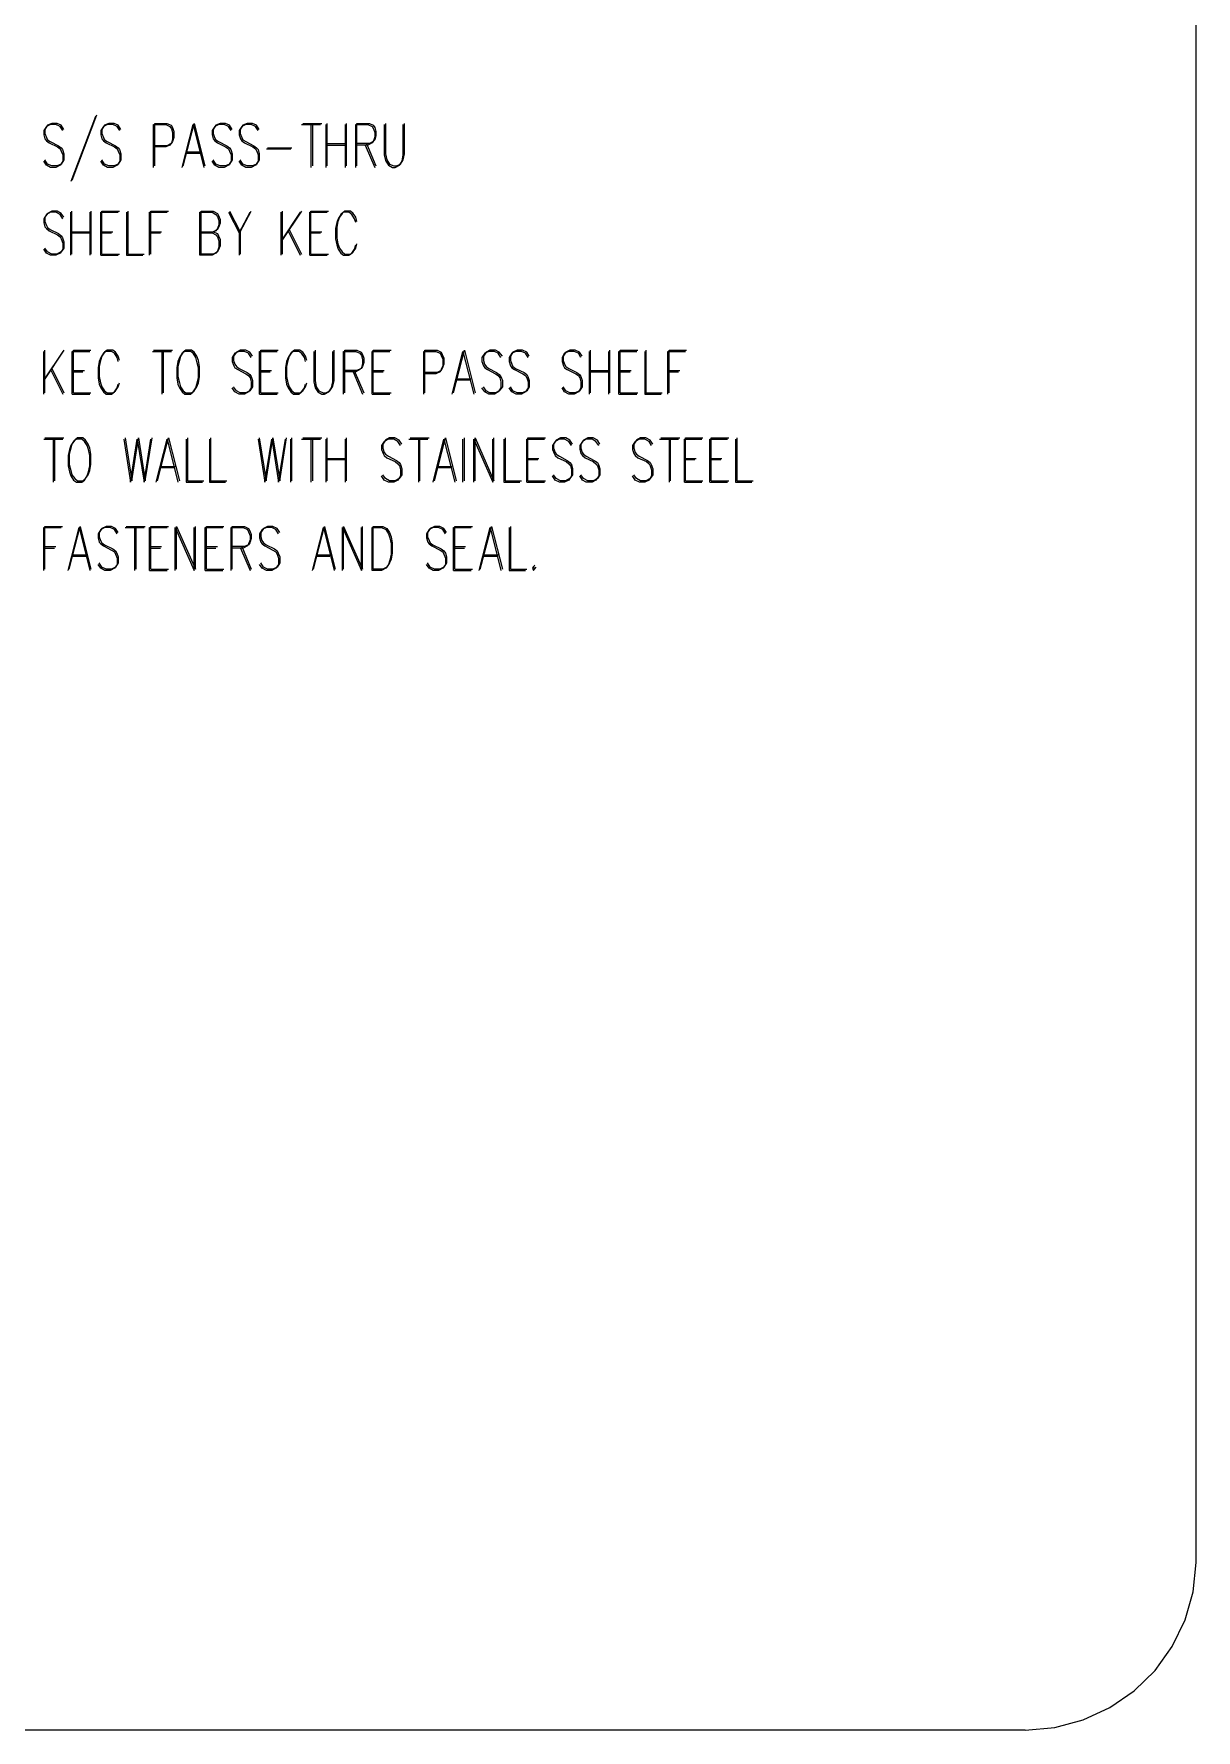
# Model space of a CAD drawing. Header units: metres. Extents: x 12 to 599, y -779 to -12.
# Drawn here: x 415.6 to 599.1, y -778.6 to -510.8 of the extents above; entities that cross this region are included whole.
import ezdxf

# ---------------------------------------------------------------- set-up
doc = ezdxf.new("R2010")
doc.units = ezdxf.units.M

msp = doc.modelspace()

# ---------------------------------------------------------------- linework, layer by layer
for p, q in [((599.1, -751.62), (599.1, -39.24)), ((418.38, -524.88), (417.72, -525.18)), ((419.22, -524.88), (418.38, -524.88)), ((419.88, -525.18), (419.22, -524.88)), ((425.28, -523.8), (421.38, -534.06)), ((425.46, -523.56), (421.56, -533.88)), ((427.38, -524.88), (426.72, -525.18)), ((428.22, -524.88), (427.38, -524.88)), ((428.88, -525.18), (428.22, -524.88)), ((434.64, -531.6), (434.64, -524.88)), ((434.64, -524.88), (436.56, -524.88)), ((436.56, -524.88), (437.22, -525.18)), ((439.14, -531.6), (440.88, -524.88)), ((440.88, -524.88), (442.56, -531.6)), ((444.96, -524.88), (444.3, -525.18)), ((445.8, -524.88), (444.96, -524.88)), ((446.46, -525.18), (445.8, -524.88)), ((449.22, -524.88), (448.56, -525.18)), ((450.06, -524.88), (449.22, -524.88)), ((450.72, -525.18), (450.06, -524.88)), ((458.04, -524.88), (461.04, -524.88)), ((459.54, -524.88), (459.54, -531.6)), ((461.88, -531.6), (461.88, -524.88)), ((464.88, -524.88), (464.88, -531.6)), ((466.56, -531.6), (466.56, -524.88)), ((466.56, -524.88), (468.54, -524.88)), ((468.54, -524.88), (469.14, -525.18)), ((471.06, -524.88), (471.06, -529.68)), ((474.06, -529.68), (474.06, -524.88)), ((417.54, -525.36), (417.12, -526.02)), ((417.12, -526.02), (417.12, -526.68)), ((417.12, -526.68), (417.3, -527.34)), ((417.72, -525.18), (417.3, -525.84)), ((417.3, -525.84), (417.3, -526.5)), ((417.3, -526.5), (417.54, -527.1)), ((417.3, -527.34), (417.54, -527.64)), ((418.2, -525.06), (417.54, -525.36)), ((417.54, -527.1), (417.72, -527.46)), ((417.54, -527.64), (417.96, -527.94)), ((417.72, -527.46), (418.14, -527.76)), ((419.04, -525.06), (418.2, -525.06)), ((419.7, -525.36), (419.04, -525.06)), ((420.12, -526.02), (419.7, -525.36)), ((420.3, -525.84), (419.88, -525.18)), ((426.54, -525.36), (426.12, -526.02)), ((426.12, -526.02), (426.12, -526.68)), ((426.12, -526.68), (426.3, -527.34)), ((426.72, -525.18), (426.3, -525.84)), ((426.3, -525.84), (426.3, -526.5)), ((426.3, -526.5), (426.54, -527.1)), ((426.3, -527.34), (426.54, -527.64)), ((427.2, -525.06), (426.54, -525.36)), ((426.54, -527.1), (426.72, -527.46)), ((426.54, -527.64), (426.96, -527.94)), ((426.72, -527.46), (427.14, -527.76)), ((428.04, -525.06), (427.2, -525.06)), ((428.7, -525.36), (428.04, -525.06)), ((429.12, -526.02), (428.7, -525.36)), ((429.3, -525.84), (428.88, -525.18)), ((434.46, -531.84), (434.46, -525.06)), ((434.46, -525.06), (436.38, -525.06)), ((436.38, -525.06), (437.04, -525.36)), ((437.04, -525.36), (437.28, -525.72)), ((437.22, -525.18), (437.46, -525.54)), ((437.28, -525.72), (437.46, -526.32)), ((437.46, -527.34), (437.28, -527.94)), ((437.46, -525.54), (437.64, -526.14)), ((437.46, -526.32), (437.46, -527.34)), ((437.64, -527.1), (437.46, -527.76)), ((437.64, -526.14), (437.64, -527.1)), ((438.96, -531.84), (440.7, -525.06)), ((440.7, -525.06), (442.38, -531.84)), ((444.12, -525.36), (443.7, -526.02)), ((443.7, -526.02), (443.7, -526.68)), ((443.7, -526.68), (443.88, -527.34)), ((444.3, -525.18), (443.88, -525.84)), ((443.88, -525.84), (443.88, -526.5)), ((443.88, -526.5), (444.06, -527.1)), ((443.88, -527.34), (444.12, -527.64)), ((444.06, -527.1), (444.3, -527.46)), ((444.78, -525.06), (444.12, -525.36)), ((444.12, -527.64), (444.54, -527.94)), ((444.3, -527.46), (444.72, -527.76)), ((445.62, -525.06), (444.78, -525.06)), ((446.28, -525.36), (445.62, -525.06)), ((446.7, -526.02), (446.28, -525.36)), ((446.88, -525.84), (446.46, -525.18)), ((448.38, -525.36), (447.96, -526.02)), ((447.96, -526.02), (447.96, -526.68)), ((447.96, -526.68), (448.2, -527.34)), ((448.56, -525.18), (448.14, -525.84)), ((448.14, -525.84), (448.14, -526.5)), ((448.14, -526.5), (448.38, -527.1)), ((448.2, -527.34), (448.38, -527.64)), ((449.04, -525.06), (448.38, -525.36)), ((448.38, -527.1), (448.56, -527.46)), ((448.38, -527.64), (448.8, -527.94)), ((448.56, -527.46), (449.04, -527.76)), ((449.88, -525.06), (449.04, -525.06)), ((450.54, -525.36), (449.88, -525.06)), ((450.96, -526.02), (450.54, -525.36)), ((451.14, -525.84), (450.72, -525.18)), ((457.8, -525.06), (460.8, -525.06)), ((459.3, -525.06), (459.3, -531.84)), ((461.7, -531.84), (461.7, -525.06)), ((464.7, -525.06), (464.7, -531.84)), ((466.38, -531.84), (466.38, -525.06)), ((466.38, -525.06), (468.3, -525.06)), ((468.3, -525.06), (468.96, -525.36)), ((468.96, -525.36), (469.2, -525.72)), ((469.2, -527.64), (468.96, -527.94)), ((469.14, -525.18), (469.38, -525.54)), ((469.38, -527.46), (469.14, -527.76)), ((469.2, -525.72), (469.38, -526.32)), ((469.38, -526.98), (469.2, -527.64)), ((469.38, -525.54), (469.56, -526.14)), ((469.38, -526.32), (469.38, -526.98)), ((469.56, -526.8), (469.38, -527.46)), ((469.56, -526.14), (469.56, -526.8)), ((470.88, -525.06), (470.88, -529.86)), ((473.88, -529.86), (473.88, -525.06)), ((417.96, -527.94), (419.28, -528.6)), ((418.14, -527.76), (419.46, -528.42)), ((419.28, -528.6), (419.7, -528.9)), ((419.46, -528.42), (419.88, -528.72)), ((419.7, -528.9), (419.88, -529.26)), ((419.88, -528.72), (420.06, -529.02)), ((419.88, -529.26), (420.12, -529.86)), ((420.06, -529.02), (420.3, -529.68)), ((420.12, -529.86), (420.12, -530.82)), ((420.3, -529.68), (420.3, -530.64)), ((426.96, -527.94), (428.28, -528.6)), ((427.14, -527.76), (428.46, -528.42)), ((428.28, -528.6), (428.7, -528.9)), ((428.46, -528.42), (428.88, -528.72)), ((428.7, -528.9), (428.88, -529.26)), ((428.88, -528.72), (429.06, -529.02)), ((428.88, -529.26), (429.12, -529.86)), ((429.06, -529.02), (429.3, -529.68)), ((429.12, -529.86), (429.12, -530.82)), ((429.3, -529.68), (429.3, -530.64)), ((436.38, -528.6), (434.46, -528.6)), ((436.56, -528.42), (434.64, -528.42)), ((437.04, -528.3), (436.38, -528.6)), ((437.22, -528.06), (436.56, -528.42)), ((437.28, -527.94), (437.04, -528.3)), ((437.46, -527.76), (437.22, -528.06)), ((439.62, -529.56), (441.78, -529.56)), ((439.8, -529.38), (441.96, -529.38)), ((444.54, -527.94), (445.8, -528.6)), ((444.72, -527.76), (446.04, -528.42)), ((445.8, -528.6), (446.28, -528.9)), ((446.04, -528.42), (446.46, -528.72)), ((446.28, -528.9), (446.46, -529.26)), ((446.46, -528.72), (446.64, -529.02)), ((446.46, -529.26), (446.7, -529.86)), ((446.64, -529.02), (446.88, -529.68)), ((446.7, -529.86), (446.7, -530.82)), ((446.88, -529.68), (446.88, -530.64)), ((448.8, -527.94), (450.12, -528.6)), ((449.04, -527.76), (450.3, -528.42)), ((450.12, -528.6), (450.54, -528.9)), ((450.3, -528.42), (450.72, -528.72)), ((450.54, -528.9), (450.78, -529.26)), ((450.72, -528.72), (450.96, -529.02)), ((450.78, -529.26), (450.96, -529.86)), ((450.96, -529.02), (451.14, -529.68)), ((450.96, -529.86), (450.96, -530.82)), ((451.14, -529.68), (451.14, -530.64)), ((452.28, -528.9), (456.12, -528.9)), ((452.46, -528.72), (456.3, -528.72)), ((461.7, -528.3), (464.7, -528.3)), ((461.88, -528.06), (464.88, -528.06)), ((468.3, -528.3), (466.38, -528.3)), ((468.54, -528.06), (466.56, -528.06)), ((467.88, -528.3), (469.38, -531.84)), ((468.06, -528.06), (469.56, -531.6)), ((468.96, -527.94), (468.3, -528.3)), ((469.14, -527.76), (468.54, -528.06)), ((470.88, -529.86), (471.12, -530.82)), ((471.06, -529.68), (471.3, -530.64)), ((473.7, -530.82), (473.88, -529.86)), ((473.88, -530.64), (474.06, -529.68)), ((417.54, -531.48), (417.12, -530.82)), ((417.72, -531.3), (417.3, -530.64)), ((418.2, -531.84), (417.54, -531.48)), ((418.38, -531.6), (417.72, -531.3)), ((419.04, -531.84), (418.2, -531.84)), ((419.22, -531.6), (418.38, -531.6)), ((419.7, -531.48), (419.04, -531.84)), ((419.88, -531.3), (419.22, -531.6)), ((420.12, -530.82), (419.7, -531.48)), ((420.3, -530.64), (419.88, -531.3)), ((426.54, -531.48), (426.12, -530.82)), ((426.72, -531.3), (426.3, -530.64)), ((427.2, -531.84), (426.54, -531.48)), ((427.38, -531.6), (426.72, -531.3)), ((428.04, -531.84), (427.2, -531.84)), ((428.22, -531.6), (427.38, -531.6)), ((428.7, -531.48), (428.04, -531.84)), ((428.88, -531.3), (428.22, -531.6)), ((429.12, -530.82), (428.7, -531.48)), ((429.3, -530.64), (428.88, -531.3)), ((444.12, -531.48), (443.7, -530.82)), ((444.3, -531.3), (443.88, -530.64)), ((444.78, -531.84), (444.12, -531.48)), ((444.96, -531.6), (444.3, -531.3)), ((445.62, -531.84), (444.78, -531.84)), ((445.8, -531.6), (444.96, -531.6)), ((446.28, -531.48), (445.62, -531.84)), ((446.46, -531.3), (445.8, -531.6)), ((446.7, -530.82), (446.28, -531.48)), ((446.88, -530.64), (446.46, -531.3)), ((448.38, -531.48), (447.96, -530.82)), ((448.56, -531.3), (448.14, -530.64)), ((449.04, -531.84), (448.38, -531.48)), ((449.22, -531.6), (448.56, -531.3)), ((449.88, -531.84), (449.04, -531.84)), ((450.06, -531.6), (449.22, -531.6)), ((450.54, -531.48), (449.88, -531.84)), ((450.72, -531.3), (450.06, -531.6)), ((450.96, -530.82), (450.54, -531.48)), ((451.14, -530.64), (450.72, -531.3)), ((471.12, -530.82), (471.54, -531.48)), ((471.3, -530.64), (471.72, -531.3)), ((471.54, -531.48), (472.2, -531.84)), ((471.72, -531.3), (472.38, -531.6)), ((472.2, -531.84), (472.62, -531.84)), ((472.38, -531.6), (472.8, -531.6)), ((472.62, -531.84), (473.28, -531.48)), ((472.8, -531.6), (473.46, -531.3)), ((473.28, -531.48), (473.7, -530.82)), ((473.46, -531.3), (473.88, -530.64)), ((417.54, -539.28), (417.12, -539.94)), ((417.12, -539.94), (417.12, -540.54)), ((417.12, -540.54), (417.3, -541.2)), ((417.72, -539.1), (417.3, -539.7)), ((417.3, -539.7), (417.3, -540.36)), ((417.3, -540.36), (417.54, -541.02)), ((418.2, -538.92), (417.54, -539.28)), ((417.54, -541.02), (417.72, -541.32)), ((418.38, -538.74), (417.72, -539.1)), ((419.04, -538.92), (418.2, -538.92)), ((419.22, -538.74), (418.38, -538.74)), ((419.7, -539.28), (419.04, -538.92)), ((419.88, -539.1), (419.22, -538.74)), ((420.12, -539.94), (419.7, -539.28)), ((420.3, -539.7), (419.88, -539.1)), ((421.38, -545.7), (421.38, -538.92)), ((421.56, -545.52), (421.56, -538.74)), ((424.38, -538.92), (424.38, -545.7)), ((424.56, -538.74), (424.56, -545.52)), ((426.12, -545.7), (426.12, -538.92)), ((426.12, -538.92), (428.88, -538.92)), ((426.3, -545.52), (426.3, -538.74)), ((426.3, -538.74), (429.06, -538.74)), ((430.2, -538.92), (430.2, -545.7)), ((430.38, -538.74), (430.38, -545.52)), ((433.8, -545.7), (433.8, -538.92)), ((433.8, -538.92), (436.62, -538.92)), ((434.04, -545.52), (434.04, -538.74)), ((434.04, -538.74), (436.8, -538.74)), ((441.78, -545.7), (441.78, -538.92)), ((441.78, -538.92), (443.7, -538.92)), ((441.96, -545.52), (441.96, -538.74)), ((441.96, -538.74), (443.88, -538.74)), ((443.7, -538.92), (444.3, -539.28)), ((443.88, -538.74), (444.54, -539.1)), ((444.3, -539.28), (444.54, -539.58)), ((444.54, -539.1), (444.72, -539.4)), ((444.54, -539.58), (444.78, -540.24)), ((444.78, -540.9), (444.54, -541.5)), ((444.72, -539.4), (444.96, -540.06)), ((444.96, -540.66), (444.72, -541.32)), ((444.78, -540.24), (444.78, -540.9)), ((444.96, -540.06), (444.96, -540.66)), ((446.28, -538.92), (447.96, -542.16)), ((446.46, -538.74), (448.14, -541.98)), ((447.96, -542.16), (449.7, -538.92)), ((448.14, -541.98), (449.88, -538.74)), ((454.62, -545.7), (454.62, -538.92)), ((457.62, -538.92), (454.62, -543.42)), ((454.8, -545.52), (454.8, -538.74)), ((457.8, -538.74), (454.8, -543.24)), ((459.12, -545.7), (459.12, -538.92)), ((459.12, -538.92), (461.88, -538.92)), ((459.3, -545.52), (459.3, -538.74)), ((459.3, -538.74), (462.06, -538.74)), ((463.38, -540.54), (463.2, -541.5)), ((463.62, -539.94), (463.38, -540.54)), ((463.56, -540.36), (463.38, -541.32)), ((463.8, -539.7), (463.56, -540.36)), ((464.04, -539.28), (463.62, -539.94)), ((464.22, -539.1), (463.8, -539.7)), ((464.46, -538.92), (464.04, -539.28)), ((464.64, -538.74), (464.22, -539.1)), ((465.3, -538.92), (464.46, -538.92)), ((465.54, -538.74), (464.64, -538.74)), ((465.78, -539.28), (465.3, -538.92)), ((465.96, -539.1), (465.54, -538.74)), ((466.2, -539.94), (465.78, -539.28)), ((466.38, -539.7), (465.96, -539.1)), ((466.38, -540.54), (466.2, -539.94)), ((466.56, -540.36), (466.38, -539.7)), ((417.3, -541.2), (417.54, -541.5)), ((417.54, -541.5), (417.96, -541.86)), ((417.72, -541.32), (418.14, -541.62)), ((417.96, -541.86), (419.28, -542.46)), ((418.14, -541.62), (419.46, -542.28)), ((419.28, -542.46), (419.7, -542.82)), ((419.46, -542.28), (419.88, -542.64)), ((419.7, -542.82), (419.88, -543.12)), ((419.88, -542.64), (420.06, -542.94)), ((419.88, -543.12), (420.12, -543.78)), ((420.06, -542.94), (420.3, -543.6)), ((420.3, -543.6), (420.3, -544.56)), ((421.38, -542.16), (424.38, -542.16)), ((421.56, -541.98), (424.56, -541.98)), ((426.12, -542.16), (427.8, -542.16)), ((426.3, -541.98), (428.04, -541.98)), ((433.8, -542.16), (435.54, -542.16)), ((434.04, -541.98), (435.72, -541.98)), ((441.78, -542.16), (443.7, -542.16)), ((441.96, -541.98), (443.88, -541.98)), ((444.3, -541.86), (443.7, -542.16)), ((443.7, -542.16), (444.3, -542.46)), ((444.54, -541.62), (443.88, -541.98)), ((443.88, -541.98), (444.54, -542.28)), ((444.54, -541.5), (444.3, -541.86)), ((444.3, -542.46), (444.54, -542.82)), ((444.72, -541.32), (444.54, -541.62)), ((444.54, -542.28), (444.72, -542.64)), ((444.54, -542.82), (444.78, -543.42)), ((444.72, -542.64), (444.96, -543.24)), ((444.78, -543.42), (444.78, -544.44)), ((444.96, -543.24), (444.96, -544.2)), ((447.96, -542.16), (447.96, -545.7)), ((448.14, -541.98), (448.14, -545.52)), ((455.7, -541.86), (457.62, -545.7)), ((455.88, -541.62), (457.8, -545.52)), ((459.12, -542.16), (460.8, -542.16)), ((459.3, -541.98), (461.04, -541.98)), ((463.2, -541.5), (463.2, -543.12)), ((463.2, -543.12), (463.38, -544.08)), ((463.38, -541.32), (463.38, -542.94)), ((463.38, -542.94), (463.56, -543.9)), ((417.54, -545.4), (417.12, -544.74)), ((417.72, -545.16), (417.3, -544.56)), ((418.2, -545.7), (417.54, -545.4)), ((418.38, -545.52), (417.72, -545.16)), ((419.04, -545.7), (418.2, -545.7)), ((419.22, -545.52), (418.38, -545.52)), ((419.7, -545.4), (419.04, -545.7)), ((419.88, -545.16), (419.22, -545.52)), ((420.12, -544.74), (419.7, -545.4)), ((420.3, -544.56), (419.88, -545.16)), ((420.12, -543.78), (420.12, -544.74)), ((426.12, -545.7), (428.88, -545.7)), ((426.3, -545.52), (429.06, -545.52)), ((430.2, -545.7), (432.78, -545.7)), ((430.38, -545.52), (432.96, -545.52)), ((443.7, -545.7), (441.78, -545.7)), ((443.88, -545.52), (441.96, -545.52)), ((444.3, -545.4), (443.7, -545.7)), ((444.54, -545.16), (443.88, -545.52)), ((444.54, -545.04), (444.3, -545.4)), ((444.78, -544.44), (444.54, -545.04)), ((444.72, -544.86), (444.54, -545.16)), ((444.96, -544.2), (444.72, -544.86)), ((459.12, -545.7), (461.88, -545.7)), ((459.3, -545.52), (462.06, -545.52)), ((463.38, -544.08), (463.62, -544.74)), ((463.56, -543.9), (463.8, -544.56)), ((463.62, -544.74), (464.04, -545.4)), ((463.8, -544.56), (464.22, -545.16)), ((464.04, -545.4), (464.46, -545.7)), ((464.22, -545.16), (464.64, -545.52)), ((464.46, -545.7), (465.3, -545.7)), ((464.64, -545.52), (465.54, -545.52)), ((465.3, -545.7), (465.78, -545.4)), ((465.54, -545.52), (465.96, -545.16)), ((465.78, -545.4), (466.2, -544.74)), ((465.96, -545.16), (466.38, -544.56)), ((466.2, -544.74), (466.38, -544.08)), ((466.38, -544.56), (466.56, -543.9)), ((417.12, -567.66), (417.12, -560.88)), ((420.12, -560.88), (417.12, -565.38)), ((417.3, -567.42), (417.3, -560.7)), ((420.3, -560.7), (417.3, -565.2)), ((421.62, -567.66), (421.62, -560.88)), ((421.62, -560.88), (424.38, -560.88)), ((421.8, -567.42), (421.8, -560.7)), ((421.8, -560.7), (424.56, -560.7)), ((425.88, -562.5), (425.7, -563.46)), ((426.12, -561.84), (425.88, -562.5)), ((426.06, -562.32), (425.88, -563.28)), ((426.3, -561.66), (426.06, -562.32)), ((426.54, -561.18), (426.12, -561.84)), ((426.72, -561), (426.3, -561.66)), ((426.96, -560.88), (426.54, -561.18)), ((427.14, -560.7), (426.72, -561)), ((427.8, -560.88), (426.96, -560.88)), ((428.04, -560.7), (427.14, -560.7)), ((428.28, -561.18), (427.8, -560.88)), ((428.46, -561), (428.04, -560.7)), ((428.7, -561.84), (428.28, -561.18)), ((428.88, -561.66), (428.46, -561)), ((428.88, -562.5), (428.7, -561.84)), ((429.06, -562.32), (428.88, -561.66)), ((434.28, -560.88), (437.28, -560.88)), ((434.46, -560.7), (437.46, -560.7)), ((435.78, -560.88), (435.78, -567.66)), ((435.96, -560.7), (435.96, -567.42)), ((438.3, -562.5), (438.12, -563.46)), ((438.54, -561.84), (438.3, -562.5)), ((438.54, -562.32), (438.3, -563.28)), ((438.96, -561.18), (438.54, -561.84)), ((438.72, -561.66), (438.54, -562.32)), ((439.14, -561), (438.72, -561.66)), ((439.38, -560.88), (438.96, -561.18)), ((439.56, -560.7), (439.14, -561)), ((440.28, -560.88), (439.38, -560.88)), ((440.46, -560.7), (439.56, -560.7)), ((440.7, -561.18), (440.28, -560.88)), ((440.88, -561), (440.46, -560.7)), ((441.12, -561.84), (440.7, -561.18)), ((441.3, -561.66), (440.88, -561)), ((441.3, -562.5), (441.12, -561.84)), ((441.54, -562.32), (441.3, -561.66)), ((441.54, -563.46), (441.3, -562.5)), ((441.72, -563.28), (441.54, -562.32)), ((447.3, -561.18), (446.88, -561.84)), ((446.88, -561.84), (446.88, -562.5)), ((446.88, -562.5), (447.12, -563.16)), ((447.54, -561), (447.06, -561.66)), ((447.06, -561.66), (447.06, -562.32)), ((447.06, -562.32), (447.3, -562.92)), ((447.96, -560.88), (447.3, -561.18)), ((448.14, -560.7), (447.54, -561)), ((448.8, -560.88), (447.96, -560.88)), ((449.04, -560.7), (448.14, -560.7)), ((449.46, -561.18), (448.8, -560.88)), ((449.64, -561), (449.04, -560.7)), ((449.88, -561.84), (449.46, -561.18)), ((450.06, -561.66), (449.64, -561)), ((451.2, -567.66), (451.2, -560.88)), ((451.2, -560.88), (453.96, -560.88)), ((451.38, -567.42), (451.38, -560.7)), ((451.38, -560.7), (454.14, -560.7)), ((455.46, -562.5), (455.28, -563.46)), ((455.7, -561.84), (455.46, -562.5)), ((455.64, -562.32), (455.46, -563.28)), ((455.88, -561.66), (455.64, -562.32)), ((456.12, -561.18), (455.7, -561.84)), ((456.3, -561), (455.88, -561.66)), ((456.54, -560.88), (456.12, -561.18)), ((456.72, -560.7), (456.3, -561)), ((457.38, -560.88), (456.54, -560.88)), ((457.56, -560.7), (456.72, -560.7)), ((457.8, -561.18), (457.38, -560.88)), ((458.04, -561), (457.56, -560.7)), ((458.28, -561.84), (457.8, -561.18)), ((458.46, -561.66), (458.04, -561)), ((458.46, -562.5), (458.28, -561.84)), ((458.64, -562.32), (458.46, -561.66)), ((459.78, -560.88), (459.78, -565.68)), ((459.96, -560.7), (459.96, -565.5)), ((462.78, -565.68), (462.78, -560.88)), ((462.96, -565.5), (462.96, -560.7)), ((464.46, -567.66), (464.46, -560.88)), ((464.46, -560.88), (466.38, -560.88)), ((464.64, -567.42), (464.64, -560.7)), ((464.64, -560.7), (466.56, -560.7)), ((466.38, -560.88), (467.04, -561.18)), ((466.56, -560.7), (467.22, -561)), ((467.04, -561.18), (467.28, -561.54)), ((467.22, -561), (467.46, -561.36)), ((467.28, -561.54), (467.46, -562.14)), ((467.46, -561.36), (467.64, -561.96)), ((467.46, -562.14), (467.46, -562.8)), ((467.64, -561.96), (467.64, -562.62)), ((468.96, -567.66), (468.96, -560.88)), ((468.96, -560.88), (471.78, -560.88)), ((469.14, -567.42), (469.14, -560.7)), ((469.14, -560.7), (471.96, -560.7)), ((477.12, -567.66), (477.12, -560.88)), ((477.12, -560.88), (479.04, -560.88)), ((477.3, -567.42), (477.3, -560.7)), ((477.3, -560.7), (479.22, -560.7)), ((479.04, -560.88), (479.7, -561.18)), ((479.22, -560.7), (479.88, -561)), ((479.7, -561.18), (479.88, -561.54)), ((479.88, -561), (480.06, -561.36)), ((479.88, -561.54), (480.12, -562.14)), ((480.06, -561.36), (480.3, -561.96)), ((480.12, -562.14), (480.12, -563.16)), ((480.3, -561.96), (480.3, -562.92)), ((481.62, -567.66), (483.3, -560.88)), ((481.8, -567.42), (483.54, -560.7)), ((483.3, -560.88), (485.04, -567.66)), ((483.54, -560.7), (485.22, -567.42)), ((486.78, -561.18), (486.3, -561.84)), ((486.3, -561.84), (486.3, -562.5)), ((486.3, -562.5), (486.54, -563.16)), ((486.96, -561), (486.54, -561.66)), ((486.54, -561.66), (486.54, -562.32)), ((486.54, -562.32), (486.72, -562.92)), ((487.38, -560.88), (486.78, -561.18)), ((487.56, -560.7), (486.96, -561)), ((488.28, -560.88), (487.38, -560.88)), ((488.46, -560.7), (487.56, -560.7)), ((488.88, -561.18), (488.28, -560.88)), ((489.06, -561), (488.46, -560.7)), ((489.3, -561.84), (488.88, -561.18)), ((489.54, -561.66), (489.06, -561)), ((491.04, -561.18), (490.62, -561.84)), ((490.62, -561.84), (490.62, -562.5)), ((490.62, -562.5), (490.8, -563.16)), ((491.22, -561), (490.8, -561.66)), ((490.8, -561.66), (490.8, -562.32)), ((490.8, -562.32), (491.04, -562.92)), ((491.7, -560.88), (491.04, -561.18)), ((491.88, -560.7), (491.22, -561)), ((492.54, -560.88), (491.7, -560.88)), ((492.72, -560.7), (491.88, -560.7)), ((493.2, -561.18), (492.54, -560.88)), ((493.38, -561), (492.72, -560.7)), ((493.62, -561.84), (493.2, -561.18)), ((493.8, -561.66), (493.38, -561)), ((499.38, -561.18), (498.96, -561.84)), ((498.96, -561.84), (498.96, -562.5)), ((498.96, -562.5), (499.2, -563.16)), ((499.56, -561), (499.14, -561.66)), ((499.14, -561.66), (499.14, -562.32)), ((499.14, -562.32), (499.38, -562.92)), ((500.04, -560.88), (499.38, -561.18)), ((500.22, -560.7), (499.56, -561)), ((500.88, -560.88), (500.04, -560.88)), ((501.06, -560.7), (500.22, -560.7)), ((501.54, -561.18), (500.88, -560.88)), ((501.72, -561), (501.06, -560.7)), ((501.96, -561.84), (501.54, -561.18)), ((502.14, -561.66), (501.72, -561)), ((503.28, -567.66), (503.28, -560.88)), ((503.46, -567.42), (503.46, -560.7)), ((506.28, -560.88), (506.28, -567.66)), ((506.46, -560.7), (506.46, -567.42)), ((507.96, -567.66), (507.96, -560.88)), ((507.96, -560.88), (510.78, -560.88)), ((508.14, -567.42), (508.14, -560.7)), ((508.14, -560.7), (510.96, -560.7)), ((512.04, -560.88), (512.04, -567.66)), ((512.22, -560.7), (512.22, -567.42)), ((515.7, -567.66), (515.7, -560.88)), ((515.7, -560.88), (518.46, -560.88)), ((515.88, -567.42), (515.88, -560.7)), ((515.88, -560.7), (518.64, -560.7)), ((418.2, -563.76), (420.12, -567.66)), ((418.38, -563.58), (420.3, -567.42)), ((421.62, -564.12), (423.3, -564.12)), ((421.8, -563.88), (423.54, -563.88)), ((425.7, -563.46), (425.7, -565.08)), ((425.7, -565.08), (425.88, -566.04)), ((425.88, -563.28), (425.88, -564.84)), ((425.88, -564.84), (426.06, -565.86)), ((438.12, -563.46), (438.12, -565.08)), ((438.12, -565.08), (438.3, -566.04)), ((438.3, -563.28), (438.3, -564.84)), ((438.3, -564.84), (438.54, -565.86)), ((441.3, -566.04), (441.54, -565.08)), ((441.54, -565.08), (441.54, -563.46)), ((441.54, -565.86), (441.72, -564.84)), ((441.72, -564.84), (441.72, -563.28)), ((447.12, -563.16), (447.3, -563.46)), ((447.3, -562.92), (447.54, -563.28)), ((447.3, -563.46), (447.78, -563.76)), ((447.54, -563.28), (447.96, -563.58)), ((447.78, -563.76), (449.04, -564.42)), ((447.96, -563.58), (449.22, -564.24)), ((449.04, -564.42), (449.46, -564.72)), ((449.22, -564.24), (449.64, -564.54)), ((449.46, -564.72), (449.7, -565.08)), ((449.64, -564.54), (449.88, -564.84)), ((449.7, -565.08), (449.88, -565.68)), ((449.88, -564.84), (450.06, -565.5)), ((451.2, -564.12), (452.88, -564.12)), ((451.38, -563.88), (453.06, -563.88)), ((455.28, -563.46), (455.28, -565.08)), ((455.28, -565.08), (455.46, -566.04)), ((455.46, -563.28), (455.46, -564.84)), ((455.46, -564.84), (455.64, -565.86)), ((466.38, -564.12), (464.46, -564.12)), ((466.56, -563.88), (464.64, -563.88)), ((465.96, -564.12), (467.46, -567.66)), ((466.14, -563.88), (467.64, -567.42)), ((467.04, -563.76), (466.38, -564.12)), ((467.22, -563.58), (466.56, -563.88)), ((467.28, -563.46), (467.04, -563.76)), ((467.46, -563.28), (467.22, -563.58)), ((467.46, -562.8), (467.28, -563.46)), ((467.64, -562.62), (467.46, -563.28)), ((468.96, -564.12), (470.7, -564.12)), ((469.14, -563.88), (470.88, -563.88)), ((479.04, -564.42), (477.12, -564.42)), ((479.22, -564.24), (477.3, -564.24)), ((479.7, -564.12), (479.04, -564.42)), ((479.88, -563.88), (479.22, -564.24)), ((479.88, -563.76), (479.7, -564.12)), ((480.12, -563.16), (479.88, -563.76)), ((480.06, -563.58), (479.88, -563.88)), ((480.3, -562.92), (480.06, -563.58)), ((482.46, -565.2), (484.56, -565.2)), ((486.54, -563.16), (486.78, -563.46)), ((486.72, -562.92), (486.96, -563.28)), ((486.78, -563.46), (487.2, -563.76)), ((486.96, -563.28), (487.38, -563.58)), ((487.2, -563.76), (488.46, -564.42)), ((487.38, -563.58), (488.64, -564.24)), ((488.46, -564.42), (488.88, -564.72)), ((488.64, -564.24), (489.06, -564.54)), ((488.88, -564.72), (489.12, -565.08)), ((489.06, -564.54), (489.3, -564.84)), ((489.12, -565.08), (489.3, -565.68)), ((489.3, -564.84), (489.54, -565.5)), ((490.8, -563.16), (491.04, -563.46)), ((491.04, -562.92), (491.22, -563.28)), ((491.04, -563.46), (491.46, -563.76)), ((491.22, -563.28), (491.64, -563.58)), ((491.46, -563.76), (492.78, -564.42)), ((491.64, -563.58), (492.96, -564.24)), ((492.78, -564.42), (493.2, -564.72)), ((492.96, -564.24), (493.38, -564.54)), ((493.2, -564.72), (493.38, -565.08)), ((493.38, -564.54), (493.56, -564.84)), ((493.38, -565.08), (493.62, -565.68)), ((493.56, -564.84), (493.8, -565.5)), ((499.2, -563.16), (499.38, -563.46)), ((499.38, -562.92), (499.56, -563.28)), ((499.38, -563.46), (499.8, -563.76)), ((499.56, -563.28), (500.04, -563.58)), ((499.8, -563.76), (501.12, -564.42)), ((500.04, -563.58), (501.3, -564.24)), ((501.12, -564.42), (501.54, -564.72)), ((501.3, -564.24), (501.72, -564.54)), ((501.54, -564.72), (501.78, -565.08)), ((501.72, -564.54), (501.96, -564.84)), ((501.78, -565.08), (501.96, -565.68)), ((501.96, -564.84), (502.14, -565.5)), ((503.28, -564.12), (506.28, -564.12)), ((503.46, -563.88), (506.46, -563.88)), ((507.96, -564.12), (509.7, -564.12)), ((508.14, -563.88), (509.88, -563.88)), ((515.7, -564.12), (517.38, -564.12)), ((515.88, -563.88), (517.56, -563.88)), ((421.62, -567.66), (424.38, -567.66)), ((421.8, -567.42), (424.56, -567.42)), ((425.88, -566.04), (426.12, -566.64)), ((426.06, -565.86), (426.3, -566.46)), ((426.12, -566.64), (426.54, -567.3)), ((426.3, -566.46), (426.72, -567.12)), ((426.54, -567.3), (426.96, -567.66)), ((426.72, -567.12), (427.14, -567.42)), ((426.96, -567.66), (427.8, -567.66)), ((427.14, -567.42), (428.04, -567.42)), ((427.8, -567.66), (428.28, -567.3)), ((428.04, -567.42), (428.46, -567.12)), ((428.28, -567.3), (428.7, -566.64)), ((428.46, -567.12), (428.88, -566.46)), ((428.7, -566.64), (428.88, -566.04)), ((428.88, -566.46), (429.06, -565.86)), ((438.3, -566.04), (438.54, -566.64)), ((438.54, -565.86), (438.72, -566.46)), ((438.54, -566.64), (438.96, -567.3)), ((438.72, -566.46), (439.14, -567.12)), ((438.96, -567.3), (439.38, -567.66)), ((439.14, -567.12), (439.56, -567.42)), ((439.38, -567.66), (440.28, -567.66)), ((439.56, -567.42), (440.46, -567.42)), ((440.28, -567.66), (440.7, -567.3)), ((440.46, -567.42), (440.88, -567.12)), ((440.7, -567.3), (441.12, -566.64)), ((440.88, -567.12), (441.3, -566.46)), ((441.12, -566.64), (441.3, -566.04)), ((441.3, -566.46), (441.54, -565.86)), ((447.3, -567.3), (446.88, -566.64)), ((447.54, -567.12), (447.06, -566.46)), ((447.96, -567.66), (447.3, -567.3)), ((448.14, -567.42), (447.54, -567.12)), ((448.8, -567.66), (447.96, -567.66)), ((449.04, -567.42), (448.14, -567.42)), ((449.46, -567.3), (448.8, -567.66)), ((449.64, -567.12), (449.04, -567.42)), ((449.88, -566.64), (449.46, -567.3)), ((450.06, -566.46), (449.64, -567.12)), ((449.88, -565.68), (449.88, -566.64)), ((450.06, -565.5), (450.06, -566.46)), ((451.2, -567.66), (453.96, -567.66)), ((451.38, -567.42), (454.14, -567.42)), ((455.46, -566.04), (455.7, -566.64)), ((455.64, -565.86), (455.88, -566.46)), ((455.7, -566.64), (456.12, -567.3)), ((455.88, -566.46), (456.3, -567.12)), ((456.12, -567.3), (456.54, -567.66)), ((456.3, -567.12), (456.72, -567.42)), ((456.54, -567.66), (457.38, -567.66)), ((456.72, -567.42), (457.56, -567.42)), ((457.38, -567.66), (457.8, -567.3)), ((457.56, -567.42), (458.04, -567.12)), ((457.8, -567.3), (458.28, -566.64)), ((458.04, -567.12), (458.46, -566.46)), ((458.28, -566.64), (458.46, -566.04)), ((458.46, -566.46), (458.64, -565.86)), ((459.78, -565.68), (459.96, -566.64)), ((459.96, -565.5), (460.14, -566.46)), ((459.96, -566.64), (460.38, -567.3)), ((460.14, -566.46), (460.56, -567.12)), ((460.38, -567.3), (461.04, -567.66)), ((460.56, -567.12), (461.22, -567.42)), ((461.04, -567.66), (461.46, -567.66)), ((461.22, -567.42), (461.64, -567.42)), ((461.46, -567.66), (462.12, -567.3)), ((461.64, -567.42), (462.3, -567.12)), ((462.12, -567.3), (462.54, -566.64)), ((462.3, -567.12), (462.72, -566.46)), ((462.54, -566.64), (462.78, -565.68)), ((462.72, -566.46), (462.96, -565.5)), ((468.96, -567.66), (471.78, -567.66)), ((469.14, -567.42), (471.96, -567.42)), ((482.28, -565.38), (484.38, -565.38)), ((486.78, -567.3), (486.3, -566.64)), ((486.96, -567.12), (486.54, -566.46)), ((487.38, -567.66), (486.78, -567.3)), ((487.56, -567.42), (486.96, -567.12)), ((488.28, -567.66), (487.38, -567.66)), ((488.46, -567.42), (487.56, -567.42)), ((488.88, -567.3), (488.28, -567.66)), ((489.06, -567.12), (488.46, -567.42)), ((489.3, -566.64), (488.88, -567.3)), ((489.54, -566.46), (489.06, -567.12)), ((489.3, -565.68), (489.3, -566.64)), ((489.54, -565.5), (489.54, -566.46)), ((491.04, -567.3), (490.62, -566.64)), ((491.22, -567.12), (490.8, -566.46)), ((491.7, -567.66), (491.04, -567.3)), ((491.88, -567.42), (491.22, -567.12)), ((492.54, -567.66), (491.7, -567.66)), ((492.72, -567.42), (491.88, -567.42)), ((493.2, -567.3), (492.54, -567.66)), ((493.38, -567.12), (492.72, -567.42)), ((493.62, -566.64), (493.2, -567.3)), ((493.8, -566.46), (493.38, -567.12)), ((493.62, -565.68), (493.62, -566.64)), ((493.8, -565.5), (493.8, -566.46)), ((499.38, -567.3), (498.96, -566.64)), ((499.56, -567.12), (499.14, -566.46)), ((500.04, -567.66), (499.38, -567.3)), ((500.22, -567.42), (499.56, -567.12)), ((500.88, -567.66), (500.04, -567.66)), ((501.06, -567.42), (500.22, -567.42)), ((501.54, -567.3), (500.88, -567.66)), ((501.72, -567.12), (501.06, -567.42)), ((501.96, -566.64), (501.54, -567.3)), ((502.14, -566.46), (501.72, -567.12)), ((501.96, -565.68), (501.96, -566.64)), ((502.14, -565.5), (502.14, -566.46)), ((507.96, -567.66), (510.78, -567.66)), ((508.14, -567.42), (510.96, -567.42)), ((512.04, -567.66), (514.62, -567.66)), ((512.22, -567.42), (514.8, -567.42)), ((417.12, -574.74), (420.12, -574.74)), ((417.3, -574.56), (420.3, -574.56)), ((418.62, -574.74), (418.62, -581.52)), ((418.8, -574.56), (418.8, -581.34)), ((421.38, -575.76), (421.2, -576.36)), ((421.8, -575.1), (421.38, -575.76)), ((421.56, -575.52), (421.38, -576.18)), ((422.04, -574.92), (421.56, -575.52)), ((422.28, -574.74), (421.8, -575.1)), ((422.46, -574.56), (422.04, -574.92)), ((423.12, -574.74), (422.28, -574.74)), ((423.3, -574.56), (422.46, -574.56)), ((423.54, -575.1), (423.12, -574.74)), ((423.72, -574.92), (423.3, -574.56)), ((423.96, -575.76), (423.54, -575.1)), ((424.14, -575.52), (423.72, -574.92)), ((424.2, -576.36), (423.96, -575.76)), ((424.38, -576.18), (424.14, -575.52)), ((429.78, -574.74), (430.8, -581.52)), ((429.96, -574.56), (431.04, -581.34)), ((430.8, -581.52), (431.88, -574.74)), ((431.04, -581.34), (432.06, -574.56)), ((431.88, -574.74), (432.96, -581.52)), ((432.06, -574.56), (433.14, -581.34)), ((432.96, -581.52), (434.04, -574.74)), ((433.14, -581.34), (434.22, -574.56)), ((434.88, -581.52), (436.62, -574.74)), ((435.06, -581.34), (436.8, -574.56)), ((436.62, -574.74), (438.3, -581.52)), ((436.8, -574.56), (438.54, -581.34)), ((439.62, -574.74), (439.62, -581.52)), ((439.8, -574.56), (439.8, -581.34)), ((443.28, -574.74), (443.28, -581.52)), ((443.46, -574.56), (443.46, -581.34)), ((450.96, -574.74), (452.04, -581.52)), ((451.14, -574.56), (452.22, -581.34)), ((452.04, -581.52), (453.12, -574.74)), ((452.22, -581.34), (453.3, -574.56)), ((453.12, -574.74), (454.2, -581.52)), ((453.3, -574.56), (454.38, -581.34)), ((454.2, -581.52), (455.28, -574.74)), ((454.38, -581.34), (455.46, -574.56)), ((456.12, -581.52), (456.12, -574.74)), ((456.3, -581.34), (456.3, -574.56)), ((457.8, -574.74), (460.8, -574.74)), ((458.04, -574.56), (461.04, -574.56)), ((459.3, -574.74), (459.3, -581.52)), ((459.54, -574.56), (459.54, -581.34)), ((461.7, -581.52), (461.7, -574.74)), ((461.88, -581.34), (461.88, -574.56)), ((464.7, -574.74), (464.7, -581.52)), ((464.88, -574.56), (464.88, -581.34)), ((470.88, -575.1), (470.46, -575.76)), ((470.46, -575.76), (470.46, -576.36)), ((471.06, -574.92), (470.64, -575.52)), ((470.64, -575.52), (470.64, -576.18)), ((471.54, -574.74), (470.88, -575.1)), ((471.72, -574.56), (471.06, -574.92)), ((472.38, -574.74), (471.54, -574.74)), ((472.56, -574.56), (471.72, -574.56)), ((473.04, -575.1), (472.38, -574.74)), ((473.22, -574.92), (472.56, -574.56)), ((473.46, -575.76), (473.04, -575.1)), ((473.64, -575.52), (473.22, -574.92)), ((474.78, -574.74), (477.78, -574.74)), ((474.96, -574.56), (477.96, -574.56)), ((476.28, -574.74), (476.28, -581.52)), ((476.46, -574.56), (476.46, -581.34)), ((478.62, -581.52), (480.3, -574.74)), ((478.8, -581.34), (480.54, -574.56)), ((480.3, -574.74), (482.04, -581.52)), ((480.54, -574.56), (482.22, -581.34)), ((483.3, -581.52), (483.3, -574.74)), ((483.54, -581.34), (483.54, -574.56)), ((485.04, -581.52), (485.04, -574.74)), ((485.04, -574.74), (488.04, -581.52)), ((485.22, -581.34), (485.22, -574.56)), ((485.22, -574.56), (488.22, -581.34)), ((488.04, -581.52), (488.04, -574.74)), ((488.22, -581.34), (488.22, -574.56)), ((489.78, -574.74), (489.78, -581.52)), ((489.96, -574.56), (489.96, -581.34)), ((493.38, -581.52), (493.38, -574.74)), ((493.38, -574.74), (496.2, -574.74)), ((493.56, -581.34), (493.56, -574.56)), ((493.56, -574.56), (496.38, -574.56)), ((497.88, -575.1), (497.46, -575.76)), ((497.46, -575.76), (497.46, -576.36)), ((498.06, -574.92), (497.64, -575.52)), ((497.64, -575.52), (497.64, -576.18)), ((498.54, -574.74), (497.88, -575.1)), ((498.72, -574.56), (498.06, -574.92)), ((499.38, -574.74), (498.54, -574.74)), ((499.56, -574.56), (498.72, -574.56)), ((500.04, -575.1), (499.38, -574.74)), ((500.22, -574.92), (499.56, -574.56)), ((500.46, -575.76), (500.04, -575.1)), ((500.64, -575.52), (500.22, -574.92)), ((502.2, -575.1), (501.78, -575.76)), ((501.78, -575.76), (501.78, -576.36)), ((502.38, -574.92), (501.96, -575.52)), ((501.96, -575.52), (501.96, -576.18)), ((502.8, -574.74), (502.2, -575.1)), ((503.04, -574.56), (502.38, -574.92)), ((503.7, -574.74), (502.8, -574.74)), ((503.88, -574.56), (503.04, -574.56)), ((504.3, -575.1), (503.7, -574.74)), ((504.54, -574.92), (503.88, -574.56)), ((504.78, -575.76), (504.3, -575.1)), ((504.96, -575.52), (504.54, -574.92)), ((510.54, -575.1), (510.12, -575.76)), ((510.12, -575.76), (510.12, -576.36)), ((510.72, -574.92), (510.3, -575.52)), ((510.3, -575.52), (510.3, -576.18)), ((511.2, -574.74), (510.54, -575.1)), ((511.38, -574.56), (510.72, -574.92)), ((512.04, -574.74), (511.2, -574.74)), ((512.22, -574.56), (511.38, -574.56)), ((512.7, -575.1), (512.04, -574.74)), ((512.88, -574.92), (512.22, -574.56)), ((513.12, -575.76), (512.7, -575.1)), ((513.3, -575.52), (512.88, -574.92)), ((514.38, -574.74), (517.38, -574.74)), ((514.56, -574.56), (517.56, -574.56)), ((515.88, -574.74), (515.88, -581.52)), ((516.06, -574.56), (516.06, -581.34)), ((518.28, -581.52), (518.28, -574.74)), ((518.28, -574.74), (521.04, -574.74)), ((518.46, -581.34), (518.46, -574.56)), ((518.46, -574.56), (521.22, -574.56)), ((522.3, -581.52), (522.3, -574.74)), ((522.3, -574.74), (525.12, -574.74)), ((522.54, -581.34), (522.54, -574.56)), ((522.54, -574.56), (525.3, -574.56)), ((526.38, -574.74), (526.38, -581.52)), ((526.56, -574.56), (526.56, -581.34)), ((421.2, -576.36), (420.96, -577.32)), ((420.96, -577.32), (420.96, -578.94)), ((421.38, -576.18), (421.14, -577.14)), ((421.14, -577.14), (421.14, -578.76)), ((424.38, -577.32), (424.2, -576.36)), ((424.56, -577.14), (424.38, -576.18)), ((424.38, -578.94), (424.38, -577.32)), ((424.56, -578.76), (424.56, -577.14)), ((461.7, -577.98), (464.7, -577.98)), ((461.88, -577.8), (464.88, -577.8)), ((470.46, -576.36), (470.7, -577.02)), ((470.64, -576.18), (470.88, -576.84)), ((470.7, -577.02), (470.88, -577.32)), ((470.88, -576.84), (471.06, -577.14)), ((470.88, -577.32), (471.3, -577.68)), ((471.06, -577.14), (471.54, -577.44)), ((471.3, -577.68), (472.62, -578.28)), ((471.54, -577.44), (472.8, -578.1)), ((472.62, -578.28), (473.04, -578.64)), ((472.8, -578.1), (473.22, -578.46)), ((473.22, -578.46), (473.46, -578.76)), ((493.38, -577.98), (495.12, -577.98)), ((493.56, -577.8), (495.3, -577.8)), ((497.46, -576.36), (497.7, -577.02)), ((497.64, -576.18), (497.88, -576.84)), ((497.7, -577.02), (497.88, -577.32)), ((497.88, -576.84), (498.06, -577.14)), ((497.88, -577.32), (498.3, -577.68)), ((498.06, -577.14), (498.54, -577.44)), ((498.3, -577.68), (499.62, -578.28)), ((498.54, -577.44), (499.8, -578.1)), ((499.62, -578.28), (500.04, -578.64)), ((499.8, -578.1), (500.22, -578.46)), ((500.22, -578.46), (500.46, -578.76)), ((501.78, -576.36), (501.96, -577.02)), ((501.96, -576.18), (502.14, -576.84)), ((501.96, -577.02), (502.2, -577.32)), ((502.14, -576.84), (502.38, -577.14)), ((502.2, -577.32), (502.62, -577.68)), ((502.38, -577.14), (502.8, -577.44)), ((502.62, -577.68), (503.88, -578.28)), ((502.8, -577.44), (504.06, -578.1)), ((503.88, -578.28), (504.3, -578.64)), ((504.06, -578.1), (504.54, -578.46)), ((504.54, -578.46), (504.72, -578.76)), ((510.12, -576.36), (510.3, -577.02)), ((510.3, -576.18), (510.54, -576.84)), ((510.3, -577.02), (510.54, -577.32)), ((510.54, -576.84), (510.72, -577.14)), ((510.54, -577.32), (510.96, -577.68)), ((510.72, -577.14), (511.14, -577.44)), ((510.96, -577.68), (512.28, -578.28)), ((511.14, -577.44), (512.46, -578.1)), ((512.28, -578.28), (512.7, -578.64)), ((512.46, -578.1), (512.88, -578.46)), ((512.88, -578.46), (513.06, -578.76)), ((518.28, -577.98), (519.96, -577.98)), ((518.46, -577.8), (520.14, -577.8)), ((522.3, -577.98), (524.04, -577.98)), ((522.54, -577.8), (524.22, -577.8)), ((420.96, -578.94), (421.2, -579.9)), ((421.14, -578.76), (421.38, -579.72)), ((421.2, -579.9), (421.38, -580.56)), ((421.38, -579.72), (421.56, -580.38)), ((421.38, -580.56), (421.8, -581.22)), ((421.56, -580.38), (422.04, -580.98)), ((421.8, -581.22), (422.28, -581.52)), ((422.04, -580.98), (422.46, -581.34)), ((423.12, -581.52), (423.54, -581.22)), ((423.3, -581.34), (423.72, -580.98)), ((423.54, -581.22), (423.96, -580.56)), ((423.72, -580.98), (424.14, -580.38)), ((423.96, -580.56), (424.2, -579.9)), ((424.14, -580.38), (424.38, -579.72)), ((424.2, -579.9), (424.38, -578.94)), ((424.38, -579.72), (424.56, -578.76)), ((435.54, -579.24), (437.7, -579.24)), ((435.72, -579.06), (437.88, -579.06)), ((470.88, -581.22), (470.46, -580.56)), ((471.06, -580.98), (470.64, -580.38)), ((471.54, -581.52), (470.88, -581.22)), ((471.72, -581.34), (471.06, -580.98)), ((473.04, -581.22), (472.38, -581.52)), ((473.22, -580.98), (472.56, -581.34)), ((473.04, -578.64), (473.28, -578.94)), ((473.46, -580.56), (473.04, -581.22)), ((473.64, -580.38), (473.22, -580.98)), ((473.28, -578.94), (473.46, -579.6)), ((473.46, -578.76), (473.64, -579.42)), ((473.46, -579.6), (473.46, -580.56)), ((473.64, -579.42), (473.64, -580.38)), ((479.28, -579.24), (481.38, -579.24)), ((479.46, -579.06), (481.56, -579.06)), ((497.88, -581.22), (497.46, -580.56)), ((498.06, -580.98), (497.64, -580.38)), ((498.54, -581.52), (497.88, -581.22)), ((498.72, -581.34), (498.06, -580.98)), ((500.04, -581.22), (499.38, -581.52)), ((500.22, -580.98), (499.56, -581.34)), ((500.04, -578.64), (500.28, -578.94)), ((500.46, -580.56), (500.04, -581.22)), ((500.64, -580.38), (500.22, -580.98)), ((500.28, -578.94), (500.46, -579.6)), ((500.46, -578.76), (500.64, -579.42)), ((500.46, -579.6), (500.46, -580.56)), ((500.64, -579.42), (500.64, -580.38)), ((502.2, -581.22), (501.78, -580.56)), ((502.38, -580.98), (501.96, -580.38)), ((502.8, -581.52), (502.2, -581.22)), ((503.04, -581.34), (502.38, -580.98)), ((504.3, -581.22), (503.7, -581.52)), ((504.54, -580.98), (503.88, -581.34)), ((504.3, -578.64), (504.54, -578.94)), ((504.78, -580.56), (504.3, -581.22)), ((504.54, -578.94), (504.78, -579.6)), ((504.96, -580.38), (504.54, -580.98)), ((504.72, -578.76), (504.96, -579.42)), ((504.78, -579.6), (504.78, -580.56)), ((504.96, -579.42), (504.96, -580.38)), ((510.54, -581.22), (510.12, -580.56)), ((510.72, -580.98), (510.3, -580.38)), ((511.2, -581.52), (510.54, -581.22)), ((511.38, -581.34), (510.72, -580.98)), ((512.7, -581.22), (512.04, -581.52)), ((512.88, -580.98), (512.22, -581.34)), ((512.7, -578.64), (512.88, -578.94)), ((513.12, -580.56), (512.7, -581.22)), ((512.88, -578.94), (513.12, -579.6)), ((513.3, -580.38), (512.88, -580.98)), ((513.06, -578.76), (513.3, -579.42)), ((513.12, -579.6), (513.12, -580.56)), ((513.3, -579.42), (513.3, -580.38)), ((422.28, -581.52), (423.12, -581.52)), ((422.46, -581.34), (423.3, -581.34)), ((439.62, -581.52), (442.2, -581.52)), ((439.8, -581.34), (442.38, -581.34)), ((443.28, -581.52), (445.8, -581.52)), ((443.46, -581.34), (446.04, -581.34)), ((472.38, -581.52), (471.54, -581.52)), ((472.56, -581.34), (471.72, -581.34)), ((489.78, -581.52), (492.3, -581.52)), ((489.96, -581.34), (492.54, -581.34)), ((493.38, -581.52), (496.2, -581.52)), ((493.56, -581.34), (496.38, -581.34)), ((499.38, -581.52), (498.54, -581.52)), ((499.56, -581.34), (498.72, -581.34)), ((503.7, -581.52), (502.8, -581.52)), ((503.88, -581.34), (503.04, -581.34)), ((512.04, -581.52), (511.2, -581.52)), ((512.22, -581.34), (511.38, -581.34)), ((518.28, -581.52), (521.04, -581.52)), ((518.46, -581.34), (521.22, -581.34)), ((522.3, -581.52), (525.12, -581.52)), ((522.54, -581.34), (525.3, -581.34)), ((526.38, -581.52), (528.96, -581.52)), ((526.56, -581.34), (529.14, -581.34)), ((417.12, -595.5), (417.12, -588.72)), ((417.12, -588.72), (419.88, -588.72)), ((417.3, -595.26), (417.3, -588.54)), ((417.3, -588.54), (420.06, -588.54)), ((420.96, -595.5), (422.7, -588.72)), ((421.14, -595.26), (422.88, -588.54)), ((422.7, -588.72), (424.38, -595.5)), ((422.88, -588.54), (424.56, -595.26)), ((426.12, -589.02), (425.7, -589.68)), ((426.3, -588.84), (425.88, -589.5)), ((426.78, -588.72), (426.12, -589.02)), ((426.96, -588.54), (426.3, -588.84)), ((427.62, -588.72), (426.78, -588.72)), ((427.8, -588.54), (426.96, -588.54)), ((428.28, -589.02), (427.62, -588.72)), ((428.46, -588.84), (427.8, -588.54)), ((428.7, -589.68), (428.28, -589.02)), ((428.88, -589.5), (428.46, -588.84)), ((429.96, -588.72), (432.96, -588.72)), ((430.14, -588.54), (433.14, -588.54)), ((431.46, -588.72), (431.46, -595.5)), ((431.64, -588.54), (431.64, -595.26)), ((433.8, -595.5), (433.8, -588.72)), ((433.8, -588.72), (436.62, -588.72)), ((434.04, -595.26), (434.04, -588.54)), ((434.04, -588.54), (436.8, -588.54)), ((437.88, -595.5), (437.88, -588.72)), ((437.88, -588.72), (440.88, -595.5)), ((438.06, -595.26), (438.06, -588.54)), ((438.06, -588.54), (441.06, -595.26)), ((440.88, -595.5), (440.88, -588.72)), ((441.06, -595.26), (441.06, -588.54)), ((442.62, -595.5), (442.62, -588.72)), ((442.62, -588.72), (445.38, -588.72)), ((442.8, -595.26), (442.8, -588.54)), ((442.8, -588.54), (445.56, -588.54)), ((446.7, -595.5), (446.7, -588.72)), ((446.7, -588.72), (448.62, -588.72)), ((446.88, -595.26), (446.88, -588.54)), ((446.88, -588.54), (448.8, -588.54)), ((448.62, -588.72), (449.28, -589.02)), ((448.8, -588.54), (449.46, -588.84)), ((449.28, -589.02), (449.46, -589.38)), ((449.46, -588.84), (449.64, -589.2)), ((449.64, -589.2), (449.88, -589.8)), ((451.62, -589.02), (451.2, -589.68)), ((451.8, -588.84), (451.38, -589.5)), ((452.28, -588.72), (451.62, -589.02)), ((452.46, -588.54), (451.8, -588.84)), ((453.12, -588.72), (452.28, -588.72)), ((453.3, -588.54), (452.46, -588.54)), ((453.78, -589.02), (453.12, -588.72)), ((453.96, -588.84), (453.3, -588.54)), ((454.2, -589.68), (453.78, -589.02)), ((454.38, -589.5), (453.96, -588.84)), ((459.54, -595.5), (461.28, -588.72)), ((459.72, -595.26), (461.46, -588.54)), ((461.28, -588.72), (462.96, -595.5)), ((461.46, -588.54), (463.14, -595.26)), ((464.28, -595.5), (464.28, -588.72)), ((464.28, -588.72), (467.28, -595.5)), ((464.46, -595.26), (464.46, -588.54)), ((464.46, -588.54), (467.46, -595.26)), ((467.28, -595.5), (467.28, -588.72)), ((467.46, -595.26), (467.46, -588.54)), ((468.96, -595.5), (468.96, -588.72)), ((468.96, -588.72), (470.46, -588.72)), ((469.14, -595.26), (469.14, -588.54)), ((469.14, -588.54), (470.64, -588.54)), ((470.46, -588.72), (471.12, -589.02)), ((470.64, -588.54), (471.3, -588.84)), ((471.12, -589.02), (471.54, -589.68)), ((471.3, -588.84), (471.72, -589.5)), ((477.96, -589.02), (477.54, -589.68)), ((478.14, -588.84), (477.72, -589.5)), ((478.62, -588.72), (477.96, -589.02)), ((478.8, -588.54), (478.14, -588.84)), ((479.46, -588.72), (478.62, -588.72)), ((479.64, -588.54), (478.8, -588.54)), ((480.12, -589.02), (479.46, -588.72)), ((480.3, -588.84), (479.64, -588.54)), ((480.54, -589.68), (480.12, -589.02)), ((480.72, -589.5), (480.3, -588.84)), ((481.8, -595.5), (481.8, -588.72)), ((481.8, -588.72), (484.62, -588.72)), ((482.04, -595.26), (482.04, -588.54)), ((482.04, -588.54), (484.8, -588.54)), ((485.88, -595.5), (487.62, -588.72)), ((486.06, -595.26), (487.8, -588.54)), ((487.62, -588.72), (489.3, -595.5)), ((487.8, -588.54), (489.54, -595.26)), ((490.62, -588.72), (490.62, -595.5)), ((490.8, -588.54), (490.8, -595.26)), ((417.12, -591.96), (418.8, -591.96)), ((417.3, -591.72), (419.04, -591.72)), ((425.7, -589.68), (425.7, -590.34)), ((425.7, -590.34), (425.88, -591)), ((425.88, -589.5), (425.88, -590.16)), ((425.88, -590.16), (426.06, -590.76)), ((425.88, -591), (426.12, -591.3)), ((426.06, -590.76), (426.3, -591.12)), ((426.12, -591.3), (426.54, -591.6)), ((426.3, -591.12), (426.72, -591.42)), ((426.54, -591.6), (427.8, -592.26)), ((426.72, -591.42), (428.04, -592.08)), ((433.8, -591.96), (435.54, -591.96)), ((434.04, -591.72), (435.72, -591.72)), ((442.62, -591.96), (444.3, -591.96)), ((442.8, -591.72), (444.54, -591.72)), ((448.62, -591.96), (446.7, -591.96)), ((448.8, -591.72), (446.88, -591.72)), ((448.2, -591.96), (449.7, -595.5)), ((448.38, -591.72), (449.88, -595.26)), ((449.28, -591.6), (448.62, -591.96)), ((449.46, -591.42), (448.8, -591.72)), ((449.46, -591.3), (449.28, -591.6)), ((449.46, -589.38), (449.7, -590.04)), ((449.7, -590.64), (449.46, -591.3)), ((449.64, -591.12), (449.46, -591.42)), ((449.88, -590.46), (449.64, -591.12)), ((449.7, -590.04), (449.7, -590.64)), ((449.88, -589.8), (449.88, -590.46)), ((451.2, -589.68), (451.2, -590.34)), ((451.2, -590.34), (451.38, -591)), ((451.38, -589.5), (451.38, -590.16)), ((451.38, -590.16), (451.56, -590.76)), ((451.38, -591), (451.62, -591.3)), ((451.56, -590.76), (451.8, -591.12)), ((451.62, -591.3), (452.04, -591.6)), ((451.8, -591.12), (452.22, -591.42)), ((452.04, -591.6), (453.3, -592.26)), ((452.22, -591.42), (453.54, -592.08)), ((471.54, -589.68), (471.78, -590.34)), ((471.72, -589.5), (471.96, -590.16)), ((471.78, -590.34), (471.96, -591.3)), ((471.96, -590.16), (472.14, -591.12)), ((471.96, -591.3), (471.96, -592.92)), ((472.14, -591.12), (472.14, -592.74)), ((477.54, -589.68), (477.54, -590.34)), ((477.54, -590.34), (477.78, -591)), ((477.72, -589.5), (477.72, -590.16)), ((477.72, -590.16), (477.96, -590.76)), ((477.78, -591), (477.96, -591.3)), ((477.96, -590.76), (478.14, -591.12)), ((477.96, -591.3), (478.38, -591.6)), ((478.14, -591.12), (478.56, -591.42)), ((478.38, -591.6), (479.7, -592.26)), ((478.56, -591.42), (479.88, -592.08)), ((481.8, -591.96), (483.54, -591.96)), ((482.04, -591.72), (483.72, -591.72)), ((421.62, -593.22), (423.78, -593.22)), ((421.8, -593.04), (423.96, -593.04)), ((426.12, -595.14), (425.7, -594.54)), ((426.3, -594.96), (425.88, -594.3)), ((427.8, -592.26), (428.28, -592.56)), ((428.04, -592.08), (428.46, -592.38)), ((428.28, -592.56), (428.46, -592.92)), ((428.7, -594.54), (428.28, -595.14)), ((428.46, -592.38), (428.64, -592.74)), ((428.46, -592.92), (428.7, -593.52)), ((428.88, -594.3), (428.46, -594.96)), ((428.64, -592.74), (428.88, -593.34)), ((428.7, -593.52), (428.7, -594.54)), ((428.88, -593.34), (428.88, -594.3)), ((451.62, -595.14), (451.2, -594.54)), ((451.8, -594.96), (451.38, -594.3)), ((453.3, -592.26), (453.78, -592.56)), ((453.54, -592.08), (453.96, -592.38)), ((453.78, -592.56), (453.96, -592.92)), ((454.2, -594.54), (453.78, -595.14)), ((453.96, -592.38), (454.14, -592.74)), ((453.96, -592.92), (454.2, -593.52)), ((454.38, -594.3), (453.96, -594.96)), ((454.14, -592.74), (454.38, -593.34)), ((454.2, -593.52), (454.2, -594.54)), ((454.38, -593.34), (454.38, -594.3)), ((460.2, -593.22), (462.3, -593.22)), ((460.38, -593.04), (462.54, -593.04)), ((471.54, -594.54), (471.12, -595.14)), ((471.72, -594.3), (471.3, -594.96)), ((471.78, -593.88), (471.54, -594.54)), ((471.96, -593.7), (471.72, -594.3)), ((471.96, -592.92), (471.78, -593.88)), ((472.14, -592.74), (471.96, -593.7)), ((477.96, -595.14), (477.54, -594.54)), ((478.14, -594.96), (477.72, -594.3)), ((479.7, -592.26), (480.12, -592.56)), ((479.88, -592.08), (480.3, -592.38)), ((480.12, -592.56), (480.3, -592.92)), ((480.54, -594.54), (480.12, -595.14)), ((480.3, -592.38), (480.54, -592.74)), ((480.3, -592.92), (480.54, -593.52)), ((480.72, -594.3), (480.3, -594.96)), ((480.54, -592.74), (480.72, -593.34)), ((480.54, -593.52), (480.54, -594.54)), ((480.72, -593.34), (480.72, -594.3)), ((486.54, -593.22), (488.7, -593.22)), ((486.72, -593.04), (488.88, -593.04)), ((494.64, -594.66), (494.46, -594.96)), ((426.78, -595.5), (426.12, -595.14)), ((426.96, -595.26), (426.3, -594.96)), ((427.62, -595.5), (426.78, -595.5)), ((427.8, -595.26), (426.96, -595.26)), ((428.28, -595.14), (427.62, -595.5)), ((428.46, -594.96), (427.8, -595.26)), ((433.8, -595.5), (436.62, -595.5)), ((434.04, -595.26), (436.8, -595.26)), ((442.62, -595.5), (445.38, -595.5)), ((442.8, -595.26), (445.56, -595.26)), ((452.28, -595.5), (451.62, -595.14)), ((452.46, -595.26), (451.8, -594.96)), ((453.12, -595.5), (452.28, -595.5)), ((453.3, -595.26), (452.46, -595.26)), ((453.78, -595.14), (453.12, -595.5)), ((453.96, -594.96), (453.3, -595.26)), ((470.46, -595.5), (468.96, -595.5)), ((470.64, -595.26), (469.14, -595.26)), ((471.12, -595.14), (470.46, -595.5)), ((471.3, -594.96), (470.64, -595.26)), ((478.62, -595.5), (477.96, -595.14)), ((478.8, -595.26), (478.14, -594.96)), ((479.46, -595.5), (478.62, -595.5)), ((479.64, -595.26), (478.8, -595.26)), ((480.12, -595.14), (479.46, -595.5)), ((480.3, -594.96), (479.64, -595.26)), ((481.8, -595.5), (484.62, -595.5)), ((482.04, -595.26), (484.8, -595.26)), ((490.62, -595.5), (493.2, -595.5)), ((490.8, -595.26), (493.38, -595.26)), ((494.46, -594.84), (494.28, -595.14)), ((494.28, -595.14), (494.46, -595.5)), ((494.46, -594.96), (494.64, -595.26)), ((494.46, -595.5), (494.7, -595.14)), ((494.64, -595.26), (494.88, -594.96)), ((598.62, -756.78), (599.1, -752.16)), ((599.1, -752.16), (599.1, -751.62)), ((597.36, -761.22), (598.62, -756.78)), ((595.32, -765.42), (597.36, -761.22)), ((592.62, -769.2), (595.32, -765.42)), ((589.32, -772.44), (592.62, -769.2)), ((585.48, -775.08), (589.32, -772.44)), ((581.28, -777), (585.48, -775.08)), ((572.1, -778.62), (39.06, -778.62)), ((572.1, -778.62), (576.78, -778.2)), ((576.78, -778.2), (581.28, -777))]:
    msp.add_line(p, q)

doc.saveas('drawing.dxf')
